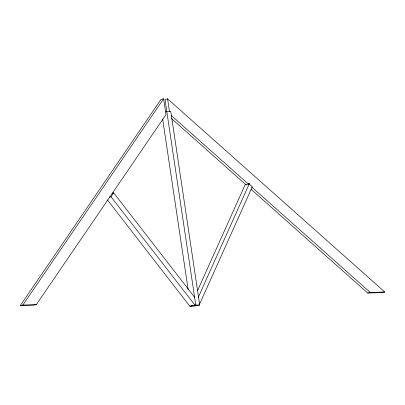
<?xml version="1.0" encoding="UTF-8"?>
<svg xmlns="http://www.w3.org/2000/svg" width="405" height="405" viewBox="0 0 405 405"><rect width="100%" height="100%" fill="white"/><g stroke="black" fill="none" stroke-linecap="round" stroke-linejoin="round"><path stroke-width="0.61" d="M197.468 290.836L245.086 184.802L249.207 183.921L252.315 186.745L199.184 305.056M198.227 297.447L249.207 183.921M20.25 305.628L161.033 99.336L163.61 98.785L165.979 114.65L36.359 304.59L33.782 305.137L20.25 305.628L22.827 305.076L36.359 304.59M22.827 305.076L163.61 98.785M109.304 197.164L111.021 196.795L113.694 192.876L194.608 297.29M250.973 189.206L367.745 293.058L382.173 292.537L384.75 291.985L167.569 98.835L164.992 99.382L195.772 305.087L190.618 306.185M165.711 111.861L170.788 111.476L199.7 304.945L194.547 306.043L189.803 306.215L107.416 199.893M111.977 193.246L113.694 192.876M248.24 183.708L249.419 183.455M189.803 306.215L194.957 305.117L199.7 304.945M367.745 293.058L370.322 292.506L384.75 291.985M171.29 115.496L248.822 184.452M251.657 186.973L370.322 292.506M171.548 118.569L246.245 184.999M111.021 196.795L194.957 305.117M167.569 98.835L169.503 111.77M162.638 118.959L188.193 289.96"/></g></svg>
